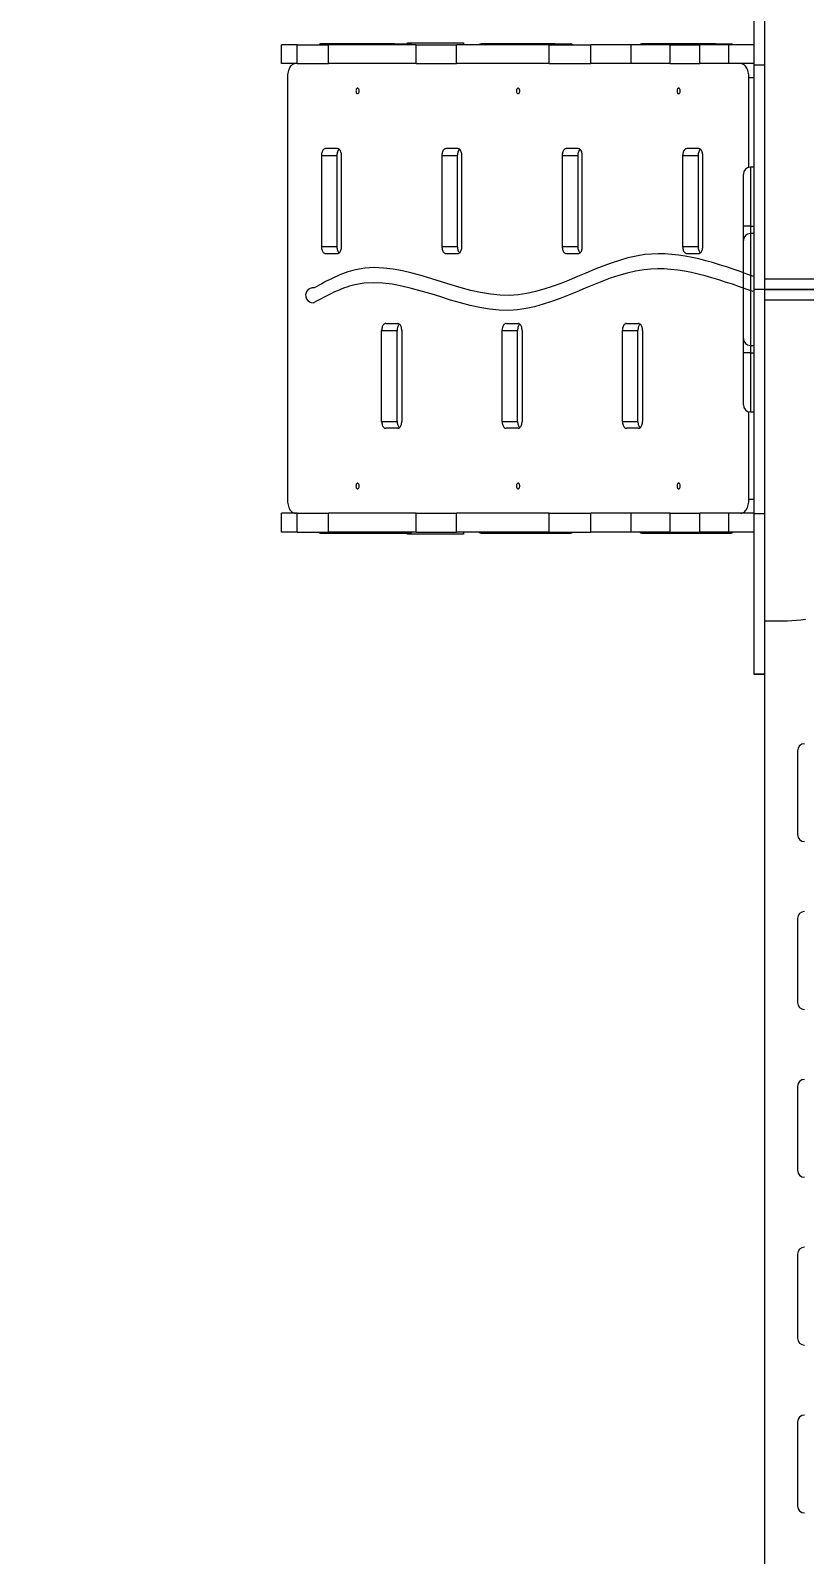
# Model space of a CAD drawing. Header units: millimetres. Extents: x -8113 to 7554, y -5964 to 7452.
# Drawn here: x 1215 to 2321, y -1816 to 363 of the extents above; entities that cross this region are included whole.
import ezdxf

# ---------------------------------------------------------------- set-up
doc = ezdxf.new("R2010")
doc.units = ezdxf.units.MM
for name, color, linetype in [('DIKOM_ОБЪЕКТ', 7, 'Continuous'), ('DIKOM_РАЗМЕР_ЗОНА', 7, 'Continuous'), ('DIKOM_РАЗМЕР_ОБЪЕКТА', 7, 'Continuous')]:
    doc.layers.add(name, color=color, linetype=linetype)
doc.styles.add('style1', font='arial.ttf', dxfattribs={"width": 0.8})
doc.dimstyles.new('1-50', dxfattribs={"dimtxt": 300, "dimasz": 200, "dimexe": 100, "dimexo": 0, "dimgap": 100, "dimtad": 1, "dimtxsty": 'style1', "dimcen": 200, "dimclrd": 7, "dimclre": 7, "dimclrt": 7, "dimadec": 1, "dimazin": 2, "dimtfac": 1, "dimtmove": 0, "dimatfit": 2, "dimfxl": 0, "dimlwd": 25, "dimlwe": 18, "dimarcsym": 0})

# ---------------------------------------------------------------- blocks, each defined once
blk = doc.blocks.new('*D0')
at = {"layer": 'Defpoints', "color": 0, "transparency": 16777216}
for p in [(6054.1, 1970.8), (-4445.9, 381.6), (6054.1, -5178.4)]:
    blk.add_point(p, dxfattribs=at)
at = {"layer": 'DIKOM_РАЗМЕР_ОБЪЕКТА', "color": 7, "lineweight": 18, "transparency": 16777216}
for p, q in [((6054.1, 1970.8), (6054.1, -5278.4)), ((-4445.9, 381.6), (-4445.9, -5278.4))]:
    blk.add_line(p, q, dxfattribs=at)
at = {"layer": 'DIKOM_РАЗМЕР_ОБЪЕКТА', "color": 7, "lineweight": 25, "transparency": 16777216}
blk.add_line((-4245.9, -5178.4), (5854.1, -5178.4), dxfattribs=at)
at = {"layer": 'DIKOM_РАЗМЕР_ОБЪЕКТА', "color": 7, "transparency": 16777216}
for points in [[(-4245.9, -5145), (-4245.9, -5211.7), (-4445.9, -5178.4)], [(5854.1, -5145), (5854.1, -5211.7), (6054.1, -5178.4)]]:
    blk.add_solid(points, dxfattribs=at)
at = {"layer": 'DIKOM_РАЗМЕР_ОБЪЕКТА', "color": 7, "transparency": 16777216, "insert": (804.1, -4925.2), "char_height": 300, "attachment_point": 5, "style": 'style1'}
blk.add_mtext('10500', dxfattribs=at)
blk = doc.blocks.new('*D2')
at = {"layer": 'Defpoints', "color": 0, "transparency": 16777216}
for p in [(7554.1, 1504.9), (-6445.9, -5.3), (7554.1, -5864.3)]:
    blk.add_point(p, dxfattribs=at)
at = {"layer": 'DIKOM_РАЗМЕР_ЗОНА', "color": 7, "lineweight": 18, "transparency": 16777216}
for p, q in [((7554.1, 1504.9), (7554.1, -5964.3)), ((-6445.9, -5.3), (-6445.9, -5964.3))]:
    blk.add_line(p, q, dxfattribs=at)
at = {"layer": 'DIKOM_РАЗМЕР_ЗОНА', "color": 7, "lineweight": 25, "transparency": 16777216}
blk.add_line((-6245.9, -5864.3), (7354.1, -5864.3), dxfattribs=at)
at = {"layer": 'DIKOM_РАЗМЕР_ЗОНА', "color": 7, "transparency": 16777216}
for points in [[(-6245.9, -5830.9), (-6245.9, -5897.6), (-6445.9, -5864.3)], [(7354.1, -5830.9), (7354.1, -5897.6), (7554.1, -5864.3)]]:
    blk.add_solid(points, dxfattribs=at)
at = {"layer": 'DIKOM_РАЗМЕР_ЗОНА', "color": 7, "transparency": 16777216, "insert": (554.1, -5611.1), "char_height": 300, "attachment_point": 5, "style": 'style1'}
blk.add_mtext('14000', dxfattribs=at)

msp = doc.modelspace()

# ---------------------------------------------------------------- linework, layer by layer
at = {"layer": 'DIKOM_ОБЪЕКТ', "color": 7, "linetype": 'Continuous', "lineweight": 15}
for p, q in [((2249.08, 542.613), (2249.08, 313.515)), ((2264.08, 542.613), (2264.08, 313.515)), ((1574.08, 315.707), (1574.08, 342.707)), ((1596.549, 342.707), (1574.08, 342.707)), ((1596.549, 315.707), (1596.549, 342.707)), ((1596.549, 342.707), (1641.126, 342.707)), ((1735.495, 344.207), (1629.957, 344.207)), ((1641.126, 315.707), (1641.126, 342.707)), ((1766.69, 342.707), (1641.126, 342.707)), ((1735.495, 344.207), (1757.612, 344.207)), ((1754.08, 344.207), (1754.08, 345.707)), ((1754.08, 345.707), (1834.08, 345.707)), ((1766.69, 315.707), (1766.69, 342.707)), ((1766.69, 342.707), (1824.311, 342.707)), ((1824.311, 315.707), (1824.311, 342.707)), ((1956.353, 342.707), (1824.311, 342.707)), ((1834.08, 345.707), (1834.08, 342.707)), ((1964.925, 344.207), (1859.387, 344.207)), ((1956.353, 315.707), (1956.353, 342.707)), ((1956.353, 342.707), (2016.16, 342.707)), ((1964.925, 344.207), (1987.042, 344.207)), ((2016.16, 315.707), (2016.16, 342.707)), ((2073.62, 342.707), (2016.16, 342.707)), ((2073.62, 315.707), (2073.62, 342.707)), ((2129.503, 342.707), (2073.62, 342.707)), ((2194.356, 344.207), (2088.818, 344.207)), ((2129.503, 315.707), (2129.503, 342.707)), ((2129.503, 342.707), (2172.046, 342.707)), ((2172.046, 315.707), (2172.046, 342.707)), ((2213.164, 342.707), (2172.046, 342.707)), ((2194.356, 344.207), (2216.473, 344.207)), ((2213.164, 315.707), (2213.164, 342.707)), ((2249.08, 342.707), (2213.164, 342.707)), ((1596.549, 315.707), (1574.08, 315.707)), ((1596.549, 315.707), (1641.126, 315.707)), ((1766.69, 315.707), (1641.126, 315.707)), ((1766.69, 315.707), (1824.311, 315.707)), ((1956.353, 315.707), (1824.311, 315.707)), ((1956.353, 315.707), (2016.16, 315.707)), ((2073.62, 315.707), (2016.16, 315.707)), ((2129.503, 315.707), (2073.62, 315.707)), ((2129.503, 315.707), (2172.046, 315.707)), ((2213.164, 315.707), (2172.046, 315.707)), ((2249.08, 315.707), (2213.164, 315.707)), ((2264.08, 313.515), (2249.08, 313.515)), ((2249.08, 313.515), (2249.08, -7.293)), ((2264.08, 313.515), (2264.08, -7.293)), ((1582.35, 295.707), (1582.35, -307.293)), ((2241.963, 167.481), (2241.963, 295.707)), ((2241.963, 295.707), (2249.08, 295.707)), ((1631.104, 184.207), (1631.104, 54.207)), ((1631.104, 184.207), (1653.221, 184.207)), ((1654.047, 194.207), (1636.84, 194.207)), ((1653.221, 184.207), (1653.221, 54.207)), ((1659.783, 54.207), (1659.783, 184.207)), ((1803.177, 184.207), (1803.177, 54.207)), ((1803.177, 184.207), (1825.294, 184.207)), ((1826.12, 194.207), (1808.912, 194.207)), ((1825.294, 184.207), (1825.294, 54.207)), ((1831.855, 54.207), (1831.855, 184.207)), ((1975.25, 184.207), (1975.25, 54.207)), ((1975.25, 184.207), (1997.367, 184.207)), ((1998.193, 194.207), (1980.985, 194.207)), ((1997.367, 184.207), (1997.367, 54.207)), ((2003.929, 54.207), (2003.929, 184.207)), ((2147.323, 184.207), (2147.323, 54.207)), ((2147.323, 184.207), (2169.44, 184.207)), ((2170.266, 194.207), (2153.058, 194.207)), ((2169.44, 184.207), (2169.44, 54.207)), ((2176.001, 54.207), (2176.001, 184.207)), ((2234.08, 83.704), (2234.08, 157.707)), ((2249.08, 167.707), (2244.08, 167.707)), ((2244.08, 167.707), (2244.08, 83.132)), ((2234.08, 62.56), (2234.08, 83.704)), ((2244.08, 83.132), (2249.08, 83.132)), ((2244.08, 83.132), (2244.08, 72.707)), ((2249.08, 72.707), (2244.08, 72.707)), ((2244.08, 72.707), (2244.08, -87.293)), ((1631.104, 54.207), (1653.221, 54.207)), ((1636.84, 44.207), (1654.047, 44.207)), ((1803.177, 54.207), (1825.294, 54.207)), ((1808.912, 44.207), (1826.12, 44.207)), ((1975.25, 54.207), (1997.367, 54.207)), ((1980.985, 44.207), (1998.193, 44.207)), ((2147.323, 54.207), (2169.44, 54.207)), ((2153.058, 44.207), (2170.266, 44.207)), ((2234.08, -77.293), (2234.08, 62.707)), ((2234.08, 62.593), (2234.08, 62.707)), ((2234.08, 62.56), (2234.08, 62.593)), ((3164.08, 7.557), (2264.08, 7.557)), ((2264.08, -7.293), (2249.08, -7.293)), ((2249.08, -7.293), (2249.08, -328.101)), ((2264.08, -7.293), (3164.08, -7.293)), ((3164.08, -7.293), (2264.08, -7.293)), ((2264.08, -7.293), (2264.08, -328.101)), ((2264.08, -22.142), (3164.08, -22.142)), ((1722.876, -55.793), (1740.083, -55.793)), ((1894.949, -55.793), (1912.156, -55.793)), ((2067.022, -55.793), (2084.229, -55.793)), ((1717.14, -195.793), (1717.14, -65.793)), ((1717.14, -65.793), (1739.257, -65.793)), ((1739.257, -195.793), (1739.257, -65.793)), ((1745.819, -65.793), (1745.819, -195.793)), ((1889.213, -195.793), (1889.213, -65.793)), ((1889.213, -65.793), (1911.33, -65.793)), ((1911.33, -195.793), (1911.33, -65.793)), ((1917.892, -65.793), (1917.892, -195.793)), ((2061.286, -195.793), (2061.286, -65.793)), ((2061.286, -65.793), (2083.403, -65.793)), ((2083.403, -195.793), (2083.403, -65.793)), ((2089.965, -65.793), (2089.965, -195.793)), ((2234.08, -98.289), (2234.08, -77.145)), ((2234.08, -77.178), (2234.08, -77.145)), ((2234.08, -77.293), (2234.08, -77.178)), ((2234.08, -172.293), (2234.08, -98.289)), ((2244.08, -87.293), (2249.08, -87.293)), ((2244.08, -87.293), (2244.08, -97.717)), ((2244.08, -97.717), (2249.08, -97.717)), ((2244.08, -97.717), (2244.08, -182.293)), ((1717.14, -195.793), (1739.257, -195.793)), ((1889.213, -195.793), (1911.33, -195.793)), ((2061.286, -195.793), (2083.403, -195.793)), ((2241.963, -307.293), (2241.963, -182.066)), ((2244.08, -182.293), (2249.08, -182.293)), ((1740.083, -205.793), (1722.876, -205.793)), ((1912.156, -205.793), (1894.949, -205.793)), ((2084.229, -205.793), (2067.022, -205.793)), ((2241.963, -307.293), (2249.08, -307.293)), ((1574.08, -354.293), (1574.08, -327.293)), ((1596.549, -327.293), (1574.08, -327.293)), ((1596.549, -354.293), (1596.549, -327.293)), ((1596.549, -327.293), (1641.126, -327.293)), ((1641.126, -354.293), (1641.126, -327.293)), ((1766.69, -327.293), (1641.126, -327.293)), ((1766.69, -354.293), (1766.69, -327.293)), ((1766.69, -327.293), (1824.311, -327.293)), ((1824.311, -354.293), (1824.311, -327.293)), ((1956.353, -327.293), (1824.311, -327.293)), ((1956.353, -354.293), (1956.353, -327.293)), ((1956.353, -327.293), (2016.16, -327.293)), ((2016.16, -354.293), (2016.16, -327.293)), ((2073.62, -327.293), (2016.16, -327.293)), ((2073.62, -354.293), (2073.62, -327.293)), ((2129.503, -327.293), (2073.62, -327.293)), ((2129.503, -354.293), (2129.503, -327.293)), ((2129.503, -327.293), (2172.046, -327.293)), ((2172.046, -354.293), (2172.046, -327.293)), ((2213.164, -327.293), (2172.046, -327.293)), ((2213.164, -354.293), (2213.164, -327.293)), ((2249.08, -327.293), (2213.164, -327.293)), ((2264.08, -328.101), (2249.08, -328.101)), ((2249.08, -328.101), (2249.08, -557.198)), ((2264.08, -328.101), (2264.08, -557.198)), ((1596.549, -354.293), (1574.08, -354.293)), ((1596.549, -354.293), (1641.126, -354.293)), ((1629.957, -355.793), (1735.495, -355.793)), ((1766.69, -354.293), (1641.126, -354.293)), ((1735.495, -355.793), (1757.612, -355.793)), ((1754.08, -357.293), (1754.08, -355.793)), ((1834.08, -357.293), (1754.08, -357.293)), ((1766.69, -354.293), (1824.311, -354.293)), ((1956.353, -354.293), (1824.311, -354.293)), ((1834.08, -354.293), (1834.08, -357.293)), ((1859.387, -355.793), (1964.925, -355.793)), ((1956.353, -354.293), (2016.16, -354.293)), ((1964.925, -355.793), (1987.042, -355.793)), ((2073.62, -354.293), (2016.16, -354.293)), ((2129.503, -354.293), (2073.62, -354.293)), ((2088.818, -355.793), (2194.356, -355.793)), ((2129.503, -354.293), (2172.046, -354.293)), ((2213.164, -354.293), (2172.046, -354.293)), ((2194.356, -355.793), (2216.473, -355.793)), ((2249.08, -354.293), (2213.164, -354.293)), ((2284.08, -481.761), (2264.08, -481.761)), ((2264.08, -557.198), (2249.08, -557.198)), ((2249.08, -557.198), (2249.08, -557.2)), ((2249.08, -557.2), (2264.08, -557.2)), ((2264.08, -557.198), (2264.08, -557.2)), ((2264.08, -557.2), (2264.08, -1942.292)), ((2311.458, -666.841), (2311.458, -786.841)), ((2311.458, -906.841), (2311.458, -1026.841)), ((2311.458, -1146.841), (2311.458, -1266.841)), ((2311.458, -1386.841), (2311.458, -1506.841)), ((2311.458, -1626.841), (2311.458, -1746.841))]:
    msp.add_line(p, q, dxfattribs=at)
at = {"layer": 'DIKOM_ОБЪЕКТ', "color": 7, "linetype": 'Continuous', "lineweight": 15, "flags": 128}
for points in [[(1593.821, 315.707), (1592.622, 315.598), (1591.436, 315.27), (1590.276, 314.728), (1589.155, 313.978), (1588.086, 313.028), (1587.078, 311.888), (1586.145, 310.57), (1585.296, 309.09), (1584.541, 307.463), (1583.887, 305.707), (1583.341, 303.842), (1582.911, 301.888), (1582.6, 299.866), (1582.413, 297.798), (1582.35, 295.707)], [(2241.963, 295.707), (2241.9, 297.798), (2241.712, 299.866), (2241.401, 301.888), (2240.971, 303.842), (2240.426, 305.707), (2239.772, 307.463), (2239.016, 309.09), (2238.167, 310.57), (2237.234, 311.888), (2236.227, 313.028), (2235.157, 313.978), (2234.036, 314.728), (2232.876, 315.27), (2231.69, 315.598), (2230.491, 315.707)], [(1682.726, 272.707), (1683.236, 272.808), (1683.721, 273.103), (1684.156, 273.58), (1684.519, 274.214), (1684.793, 274.972), (1684.962, 275.817), (1685.02, 276.707), (1684.962, 277.597), (1684.793, 278.443), (1684.519, 279.201), (1684.156, 279.835), (1683.721, 280.311), (1683.236, 280.607), (1682.726, 280.707), (1682.215, 280.607), (1681.73, 280.311), (1681.295, 279.835), (1680.932, 279.201), (1680.658, 278.443), (1680.489, 277.597), (1680.431, 276.707), (1680.489, 275.817), (1680.658, 274.972), (1680.932, 274.214), (1681.295, 273.58), (1681.73, 273.103), (1682.215, 272.808), (1682.726, 272.707)], [(1912.156, 272.707), (1912.667, 272.808), (1913.152, 273.103), (1913.587, 273.58), (1913.95, 274.214), (1914.223, 274.972), (1914.393, 275.817), (1914.451, 276.707), (1914.393, 277.597), (1914.223, 278.443), (1913.95, 279.201), (1913.587, 279.835), (1913.152, 280.311), (1912.667, 280.607), (1912.156, 280.707), (1911.646, 280.607), (1911.161, 280.311), (1910.726, 279.835), (1910.362, 279.201), (1910.089, 278.443), (1909.919, 277.597), (1909.862, 276.707), (1909.919, 275.817), (1910.089, 274.972), (1910.362, 274.214), (1910.726, 273.58), (1911.161, 273.103), (1911.646, 272.808), (1912.156, 272.707)], [(2141.587, 272.707), (2142.097, 272.808), (2142.582, 273.103), (2143.017, 273.58), (2143.381, 274.214), (2143.654, 274.972), (2143.824, 275.817), (2143.881, 276.707), (2143.824, 277.597), (2143.654, 278.443), (2143.381, 279.201), (2143.017, 279.835), (2142.582, 280.311), (2142.097, 280.607), (2141.587, 280.707), (2141.076, 280.607), (2140.591, 280.311), (2140.156, 279.835), (2139.793, 279.201), (2139.52, 278.443), (2139.35, 277.597), (2139.292, 276.707), (2139.35, 275.817), (2139.52, 274.972), (2139.793, 274.214), (2140.156, 273.58), (2140.591, 273.103), (2141.076, 272.808), (2141.587, 272.707)], [(1636.84, 194.207), (1636.023, 194.106), (1635.224, 193.802), (1634.457, 193.304), (1633.739, 192.62), (1633.083, 191.765), (1632.505, 190.756), (1632.014, 189.614), (1631.622, 188.362), (1631.336, 187.025), (1631.162, 185.631), (1631.104, 184.207)], [(1656.502, 193.245), (1655.856, 192.62), (1655.201, 191.765), (1654.622, 190.756), (1654.131, 189.614), (1653.739, 188.362), (1653.453, 187.025), (1653.279, 185.631), (1653.221, 184.207)], [(1659.783, 184.207), (1659.724, 185.631), (1659.55, 187.025), (1659.264, 188.362), (1658.872, 189.614), (1658.382, 190.756), (1657.803, 191.765), (1657.148, 192.62), (1656.43, 193.304), (1655.663, 193.802), (1654.863, 194.106), (1654.047, 194.207)], [(1808.912, 194.207), (1808.096, 194.106), (1807.296, 193.802), (1806.53, 193.304), (1805.812, 192.62), (1805.156, 191.765), (1804.578, 190.756), (1804.087, 189.614), (1803.695, 188.362), (1803.409, 187.025), (1803.235, 185.631), (1803.177, 184.207)], [(1828.575, 193.245), (1827.929, 192.62), (1827.273, 191.765), (1826.695, 190.756), (1826.204, 189.614), (1825.812, 188.362), (1825.526, 187.025), (1825.352, 185.631), (1825.294, 184.207)], [(1831.855, 184.207), (1831.797, 185.631), (1831.623, 187.025), (1831.337, 188.362), (1830.945, 189.614), (1830.454, 190.756), (1829.876, 191.765), (1829.221, 192.62), (1828.503, 193.304), (1827.736, 193.802), (1826.936, 194.106), (1826.12, 194.207)], [(1980.985, 194.207), (1980.169, 194.106), (1979.37, 193.802), (1978.603, 193.304), (1977.884, 192.62), (1977.229, 191.765), (1976.651, 190.756), (1976.16, 189.614), (1975.768, 188.362), (1975.482, 187.025), (1975.308, 185.631), (1975.25, 184.207)], [(2000.648, 193.245), (2000.002, 192.62), (1999.346, 191.765), (1998.768, 190.756), (1998.277, 189.614), (1997.885, 188.362), (1997.599, 187.025), (1997.425, 185.631), (1997.367, 184.207)], [(2003.929, 184.207), (2003.87, 185.631), (2003.696, 187.025), (2003.41, 188.362), (2003.018, 189.614), (2002.527, 190.756), (2001.949, 191.765), (2001.294, 192.62), (2000.575, 193.304), (1999.809, 193.802), (1999.009, 194.106), (1998.193, 194.207)], [(2153.058, 194.207), (2152.242, 194.106), (2151.442, 193.802), (2150.676, 193.304), (2149.957, 192.62), (2149.302, 191.765), (2148.723, 190.756), (2148.233, 189.614), (2147.841, 188.362), (2147.555, 187.025), (2147.381, 185.631), (2147.323, 184.207)], [(2172.72, 193.245), (2172.074, 192.62), (2171.419, 191.765), (2170.841, 190.756), (2170.35, 189.614), (2169.958, 188.362), (2169.672, 187.025), (2169.498, 185.631), (2169.44, 184.207)], [(2176.001, 184.207), (2175.943, 185.631), (2175.769, 187.025), (2175.483, 188.362), (2175.091, 189.614), (2174.6, 190.756), (2174.022, 191.765), (2173.367, 192.62), (2172.648, 193.304), (2171.882, 193.802), (2171.082, 194.106), (2170.266, 194.207)], [(2244.08, 83.132), (2242.657, 83.138), (2241.263, 83.155), (2239.926, 83.184), (2238.674, 83.223), (2237.531, 83.272), (2236.522, 83.329), (2235.667, 83.395), (2234.984, 83.466), (2234.485, 83.543), (2234.182, 83.622), (2234.08, 83.704)], [(1631.104, 54.207), (1631.162, 52.784), (1631.336, 51.39), (1631.622, 50.053), (1632.014, 48.801), (1632.505, 47.659), (1633.083, 46.65), (1633.739, 45.795), (1634.457, 45.111), (1635.224, 44.612), (1636.023, 44.309), (1636.84, 44.207)], [(1653.221, 54.207), (1653.279, 52.784), (1653.453, 51.39), (1653.739, 50.053), (1654.131, 48.801), (1654.622, 47.659), (1655.201, 46.65), (1655.856, 45.795), (1656.502, 45.17)], [(1654.047, 44.207), (1654.863, 44.309), (1655.663, 44.612), (1656.43, 45.111), (1657.148, 45.795), (1657.803, 46.65), (1658.382, 47.659), (1658.872, 48.801), (1659.264, 50.053), (1659.55, 51.39), (1659.724, 52.784), (1659.783, 54.207)], [(1803.177, 54.207), (1803.235, 52.784), (1803.409, 51.39), (1803.695, 50.053), (1804.087, 48.801), (1804.578, 47.659), (1805.156, 46.65), (1805.812, 45.795), (1806.53, 45.111), (1807.296, 44.612), (1808.096, 44.309), (1808.912, 44.207)], [(1825.294, 54.207), (1825.352, 52.784), (1825.526, 51.39), (1825.812, 50.053), (1826.204, 48.801), (1826.695, 47.659), (1827.273, 46.65), (1827.929, 45.795), (1828.575, 45.17)], [(1826.12, 44.207), (1826.936, 44.309), (1827.736, 44.612), (1828.503, 45.111), (1829.221, 45.795), (1829.876, 46.65), (1830.454, 47.659), (1830.945, 48.801), (1831.337, 50.053), (1831.623, 51.39), (1831.797, 52.784), (1831.855, 54.207)], [(1975.25, 54.207), (1975.308, 52.784), (1975.482, 51.39), (1975.768, 50.053), (1976.16, 48.801), (1976.651, 47.659), (1977.229, 46.65), (1977.884, 45.795), (1978.603, 45.111), (1979.37, 44.612), (1980.169, 44.309), (1980.985, 44.207)], [(1997.367, 54.207), (1997.425, 52.784), (1997.599, 51.39), (1997.885, 50.053), (1998.277, 48.801), (1998.768, 47.659), (1999.346, 46.65), (2000.002, 45.795), (2000.648, 45.17)], [(1998.193, 44.207), (1999.009, 44.309), (1999.809, 44.612), (2000.575, 45.111), (2001.294, 45.795), (2001.949, 46.65), (2002.527, 47.659), (2003.018, 48.801), (2003.41, 50.053), (2003.696, 51.39), (2003.87, 52.784), (2003.929, 54.207)], [(2147.323, 54.207), (2147.381, 52.784), (2147.555, 51.39), (2147.841, 50.053), (2148.233, 48.801), (2148.723, 47.659), (2149.302, 46.65), (2149.957, 45.795), (2150.676, 45.111), (2151.442, 44.612), (2152.242, 44.309), (2153.058, 44.207)], [(2169.44, 54.207), (2169.498, 52.784), (2169.672, 51.39), (2169.958, 50.053), (2170.35, 48.801), (2170.841, 47.659), (2171.419, 46.65), (2172.074, 45.795), (2172.72, 45.17)], [(2170.266, 44.207), (2171.082, 44.309), (2171.882, 44.612), (2172.648, 45.111), (2173.367, 45.795), (2174.022, 46.65), (2174.6, 47.659), (2175.091, 48.801), (2175.483, 50.053), (2175.769, 51.39), (2175.943, 52.784), (2176.001, 54.207)], [(1722.876, -55.793), (1722.06, -55.894), (1721.26, -56.198), (1720.493, -56.696), (1719.775, -57.38), (1719.12, -58.235), (1718.541, -59.244), (1718.051, -60.386), (1717.659, -61.638), (1717.373, -62.975), (1717.198, -64.369), (1717.14, -65.793)], [(1742.538, -56.755), (1741.892, -57.38), (1741.237, -58.235), (1740.658, -59.244), (1740.168, -60.386), (1739.776, -61.638), (1739.49, -62.975), (1739.316, -64.369), (1739.257, -65.793)], [(1745.819, -65.793), (1745.761, -64.369), (1745.587, -62.975), (1745.301, -61.638), (1744.908, -60.386), (1744.418, -59.244), (1743.839, -58.235), (1743.184, -57.38), (1742.466, -56.696), (1741.699, -56.198), (1740.899, -55.894), (1740.083, -55.793)], [(1894.949, -55.793), (1894.133, -55.894), (1893.333, -56.198), (1892.566, -56.696), (1891.848, -57.38), (1891.193, -58.235), (1890.614, -59.244), (1890.124, -60.386), (1889.732, -61.638), (1889.445, -62.975), (1889.272, -64.369), (1889.213, -65.793)], [(1914.611, -56.755), (1913.965, -57.38), (1913.31, -58.235), (1912.731, -59.244), (1912.241, -60.386), (1911.849, -61.638), (1911.563, -62.975), (1911.389, -64.369), (1911.33, -65.793)], [(1917.892, -65.793), (1917.834, -64.369), (1917.66, -62.975), (1917.374, -61.638), (1916.981, -60.386), (1916.491, -59.244), (1915.912, -58.235), (1915.257, -57.38), (1914.539, -56.696), (1913.772, -56.198), (1912.973, -55.894), (1912.156, -55.793)], [(2067.022, -55.793), (2066.206, -55.894), (2065.406, -56.198), (2064.639, -56.696), (2063.921, -57.38), (2063.266, -58.235), (2062.687, -59.244), (2062.197, -60.386), (2061.804, -61.638), (2061.518, -62.975), (2061.345, -64.369), (2061.286, -65.793)], [(2086.684, -56.755), (2086.038, -57.38), (2085.383, -58.235), (2084.804, -59.244), (2084.314, -60.386), (2083.922, -61.638), (2083.636, -62.975), (2083.462, -64.369), (2083.403, -65.793)], [(2089.965, -65.793), (2089.906, -64.369), (2089.733, -62.975), (2089.447, -61.638), (2089.054, -60.386), (2088.564, -59.244), (2087.985, -58.235), (2087.33, -57.38), (2086.612, -56.696), (2085.845, -56.198), (2085.045, -55.894), (2084.229, -55.793)], [(2244.08, -97.717), (2242.657, -97.723), (2241.263, -97.74), (2239.926, -97.769), (2238.674, -97.808), (2237.531, -97.857), (2236.522, -97.915), (2235.667, -97.98), (2234.984, -98.052), (2234.485, -98.128), (2234.182, -98.208), (2234.08, -98.289)], [(1717.14, -195.793), (1717.198, -197.216), (1717.373, -198.61), (1717.659, -199.947), (1718.051, -201.199), (1718.541, -202.341), (1719.12, -203.35), (1719.775, -204.205), (1720.493, -204.889), (1721.26, -205.388), (1722.06, -205.691), (1722.876, -205.793)], [(1739.257, -195.793), (1739.316, -197.216), (1739.49, -198.61), (1739.776, -199.947), (1740.168, -201.199), (1740.658, -202.341), (1741.237, -203.35), (1741.892, -204.205), (1742.538, -204.83)], [(1740.083, -205.793), (1740.899, -205.691), (1741.699, -205.388), (1742.466, -204.889), (1743.184, -204.205), (1743.839, -203.35), (1744.418, -202.341), (1744.908, -201.199), (1745.301, -199.947), (1745.587, -198.61), (1745.761, -197.216), (1745.819, -195.793)], [(1889.213, -195.793), (1889.272, -197.216), (1889.445, -198.61), (1889.732, -199.947), (1890.124, -201.199), (1890.614, -202.341), (1891.193, -203.35), (1891.848, -204.205), (1892.566, -204.889), (1893.333, -205.388), (1894.133, -205.691), (1894.949, -205.793)], [(1911.33, -195.793), (1911.389, -197.216), (1911.563, -198.61), (1911.849, -199.947), (1912.241, -201.199), (1912.731, -202.341), (1913.31, -203.35), (1913.965, -204.205), (1914.611, -204.83)], [(1912.156, -205.793), (1912.973, -205.691), (1913.772, -205.388), (1914.539, -204.889), (1915.257, -204.205), (1915.912, -203.35), (1916.491, -202.341), (1916.981, -201.199), (1917.374, -199.947), (1917.66, -198.61), (1917.834, -197.216), (1917.892, -195.793)], [(2061.286, -195.793), (2061.345, -197.216), (2061.518, -198.61), (2061.804, -199.947), (2062.197, -201.199), (2062.687, -202.341), (2063.266, -203.35), (2063.921, -204.205), (2064.639, -204.889), (2065.406, -205.388), (2066.206, -205.691), (2067.022, -205.793)], [(2083.403, -195.793), (2083.462, -197.216), (2083.636, -198.61), (2083.922, -199.947), (2084.314, -201.199), (2084.804, -202.341), (2085.383, -203.35), (2086.038, -204.205), (2086.684, -204.83)], [(2084.229, -205.793), (2085.045, -205.691), (2085.845, -205.388), (2086.612, -204.889), (2087.33, -204.205), (2087.985, -203.35), (2088.564, -202.341), (2089.054, -201.199), (2089.447, -199.947), (2089.733, -198.61), (2089.906, -197.216), (2089.965, -195.793)], [(1682.726, -292.293), (1683.236, -292.192), (1683.721, -291.897), (1684.156, -291.42), (1684.519, -290.787), (1684.793, -290.028), (1684.962, -289.183), (1685.02, -288.293), (1684.962, -287.403), (1684.793, -286.557), (1684.519, -285.799), (1684.156, -285.165), (1683.721, -284.689), (1683.236, -284.393), (1682.726, -284.293), (1682.215, -284.393), (1681.73, -284.689), (1681.295, -285.165), (1680.932, -285.799), (1680.658, -286.557), (1680.489, -287.403), (1680.431, -288.293), (1680.489, -289.183), (1680.658, -290.028), (1680.932, -290.787), (1681.295, -291.42), (1681.73, -291.897), (1682.215, -292.192), (1682.726, -292.293)], [(1912.156, -292.293), (1912.667, -292.192), (1913.152, -291.897), (1913.587, -291.42), (1913.95, -290.787), (1914.223, -290.028), (1914.393, -289.183), (1914.451, -288.293), (1914.393, -287.403), (1914.223, -286.557), (1913.95, -285.799), (1913.587, -285.165), (1913.152, -284.689), (1912.667, -284.393), (1912.156, -284.293), (1911.646, -284.393), (1911.161, -284.689), (1910.726, -285.165), (1910.362, -285.799), (1910.089, -286.557), (1909.919, -287.403), (1909.862, -288.293), (1909.919, -289.183), (1910.089, -290.028), (1910.362, -290.787), (1910.726, -291.42), (1911.161, -291.897), (1911.646, -292.192), (1912.156, -292.293)], [(2141.587, -292.293), (2142.097, -292.192), (2142.582, -291.897), (2143.017, -291.42), (2143.381, -290.787), (2143.654, -290.028), (2143.824, -289.183), (2143.881, -288.293), (2143.824, -287.403), (2143.654, -286.557), (2143.381, -285.799), (2143.017, -285.165), (2142.582, -284.689), (2142.097, -284.393), (2141.587, -284.293), (2141.076, -284.393), (2140.591, -284.689), (2140.156, -285.165), (2139.793, -285.799), (2139.52, -286.557), (2139.35, -287.403), (2139.292, -288.293), (2139.35, -289.183), (2139.52, -290.028), (2139.793, -290.787), (2140.156, -291.42), (2140.591, -291.897), (2141.076, -292.192), (2141.587, -292.293)], [(1582.35, -307.293), (1582.413, -309.383), (1582.6, -311.451), (1582.911, -313.473), (1583.341, -315.427), (1583.887, -317.293), (1584.541, -319.048), (1585.296, -320.675), (1586.145, -322.155), (1587.078, -323.473), (1588.086, -324.613), (1589.155, -325.563), (1590.276, -326.314), (1591.436, -326.856), (1592.622, -327.183), (1593.821, -327.293)], [(2230.491, -327.293), (2231.69, -327.183), (2232.876, -326.856), (2234.036, -326.314), (2235.157, -325.563), (2236.227, -324.613), (2237.234, -323.473), (2238.167, -322.155), (2239.016, -320.675), (2239.772, -319.048), (2240.426, -317.293), (2240.971, -315.427), (2241.401, -313.473), (2241.712, -311.451), (2241.9, -309.383), (2241.963, -307.293)], [(2322.659, -479.105), (2316.291, -479.915), (2309.89, -480.579), (2303.461, -481.096), (2297.012, -481.465), (2290.549, -481.687), (2284.08, -481.761)]]:
    msp.add_lwpolyline(points, dxfattribs=at)
at = {"layer": 'DIKOM_ОБЪЕКТ', "color": 7, "linetype": 'Continuous', "lineweight": 15}
for centre, radius, start, end in [((1630.239, 340.643), 3.606, 94.489817, 145.086351), ((1735.212, 340.642), 3.607, 34.920626, 85.500211), ((1757.329, 340.642), 3.607, 34.920626, 85.500211), ((1859.67, 340.643), 3.606, 94.489817, 145.086351), ((1964.643, 340.643), 3.606, 34.913649, 85.510183), ((1986.76, 340.643), 3.606, 34.913649, 85.510183), ((2089.1, 340.643), 3.607, 94.494803, 145.082863), ((2194.073, 340.643), 3.607, 34.917137, 85.505197), ((2216.19, 340.643), 3.607, 34.914302, 85.508358), ((2244.08, 157.707), 10, 90, 180), ((2244.08, 62.707), 10, 90, 180), ((1619.299, -15.597), 10.825, 83.112709, 271.159397), ((2244.08, -77.293), 10, 180, 270), ((2244.08, -172.293), 10, 180, 270), ((1630.239, -352.228), 3.606, 214.913649, 265.510183), ((1735.212, -352.228), 3.607, 274.499789, 325.079374), ((1757.329, -352.228), 3.607, 274.499789, 325.079374), ((1859.67, -352.228), 3.606, 214.913649, 265.510183), ((1964.643, -352.228), 3.606, 274.489817, 325.086351), ((1986.76, -352.228), 3.606, 274.489817, 325.086351), ((2089.1, -352.228), 3.607, 214.917137, 265.505197), ((2194.073, -352.228), 3.607, 274.494803, 325.082863), ((2216.19, -352.228), 3.607, 274.491642, 325.085698), ((2321.457, -666.841), 10, 90, 180), ((2321.457, -786.841), 10, 180, 270), ((2321.457, -906.841), 10, 90, 180), ((2321.457, -1026.841), 10, 180, 270), ((2321.457, -1146.841), 10, 90, 180), ((2321.457, -1266.841), 10, 180, 270), ((2321.457, -1386.841), 10, 90, 180), ((2321.457, -1506.841), 10, 180, 270), ((2321.457, -1626.841), 10, 90, 180), ((2321.457, -1746.841), 10, 180, 270)]:
    msp.add_arc(centre, radius, start, end, dxfattribs=at)
for points in [[(2249.08, 11.326), (2093.188, 42.602), (1900.051, -15.635), (1679.94, 21.032), (1620.597, -4.85)], [(2248.001, -10.243), (2092.109, 21.033), (1898.972, -37.204), (1678.861, -0.537), (1619.518, -26.42)]]:
    msp.add_spline(points, degree=3, dxfattribs=at)

# ---------------------------------------------------------------- dimensions: what is measured, and where the dimension line sits
at = {"layer": 'DIKOM_РАЗМЕР_ЗОНА'}
dim = msp.add_linear_dim(base=(7554.078, -5864.277), p1=(-6445.92, -5.293), p2=(7554.078, 1504.936), dimstyle='1-50', dxfattribs=at)
dim.commit()
dim.dimension.update_dxf_attribs({"geometry": '*D2', "text_midpoint": (554.079, -5864.277), "dimtype": 160})
at = {"layer": 'DIKOM_РАЗМЕР_ОБЪЕКТА'}
dim = msp.add_linear_dim(base=(6054.078, -5178.381), p1=(-4445.92, 381.649), p2=(6054.078, 1970.79), text='10500', dimstyle='1-50', dxfattribs=at)
dim.commit()
dim.dimension.update_dxf_attribs({"geometry": '*D0', "text_midpoint": (804.079, -5178.381), "dimtype": 160})

doc.saveas('drawing.dxf')
